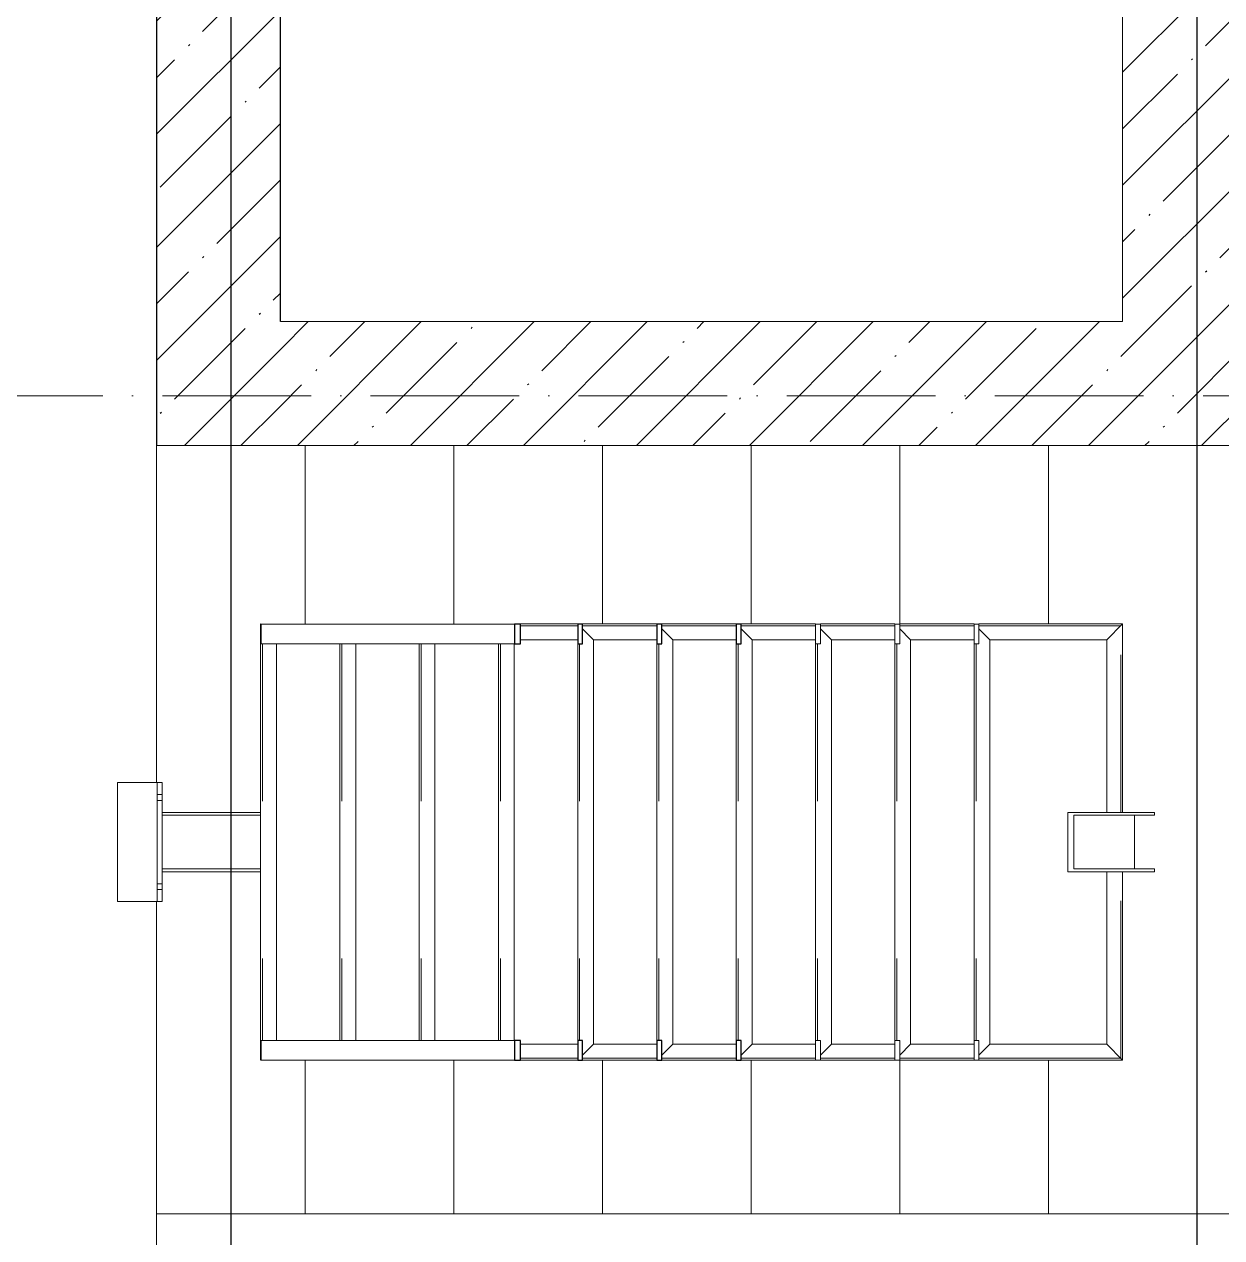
# Model space of a CAD drawing. Header units: millimetres. Extents: x -401725 to 250493, y 305116 to 802890.
# Drawn here: x 142012 to 144429, y 459149 to 461597 of the extents above; entities that cross this region are included whole.
import ezdxf

# ---------------------------------------------------------------- set-up
doc = ezdxf.new("R2010")
doc.units = ezdxf.units.MM
doc.linetypes.add('50_200_ШТРИХ_1Т_ш5_п1_п1_', pattern=[700, 500, -100, 0, -100])
doc.linetypes.add('Штрих', pattern=[635, 317.5, -317.5])
for name, color, linetype, lineweight in [('A-FLOR-____-OTLN', 7, 'Continuous', 9), ('A-GENM-____-HDLN', 7, 'Штрих', 9), ('A-GENM-____-MCUT', 7, 'Continuous', 25), ('A-GENM-____-OTLN', 7, 'Continuous', 9), ('A-WALL-____-MCUT-1', 7, 'Continuous', 9), ('A-WALL-____-PATT-1', 7, 'Continuous', 9), ('S-GRID-____-OTLN-1', 7, '50_200_ШТРИХ_1Т_ш5_п1_п1_', 9), ('S-STRS-____-OTLN-1', 7, 'Continuous', 9)]:
    doc.layers.add(name, color=color, linetype=linetype, lineweight=lineweight)
pattern_1 = [(45, (142429.06, 459015.94), (-114.0493, 114.0493), []), (45, (142543.1, 459015.94), (-114.0493, 114.0493), [201.612, -40.322, 3.353, -36.97])]

# ---------------------------------------------------------------- blocks, each defined once
blk = doc.blocks.new('ОМ_Нижняя опорная пятка - ОМ_Нижняя опорная пятка-19082064-АР1_План отверстий 3 этажа в осях 1-64_А-ГГ')
at = {"layer": 'A-GENM-____-OTLN'}
for p, q in [((-96, 10), (-96, 0)), ((-84, 10), (-84, 0)), ((84, 10), (84, 0)), ((96, 10), (96, 0))]:
    blk.add_line(p, q, dxfattribs=at)
blk = doc.blocks.new('ОМ_Труба_ГОСТ 8639-82 - ОМ_Труба_ГОСТ 8639-82-26350154-АР1_План отверстий 3 этажа в осях 1-64_А-ГГ')
at = {"layer": 'A-GENM-____-OTLN'}
for p, q in [((19689.1, 44821), (19689.1, 44941)), ((19689.1, 44941), (19864.1, 44941)), ((19864.1, 44935), (19701.2, 44935)), ((19701.2, 44935), (19701.2, 44827)), ((19824, 44935), (19824, 44827)), ((19864.1, 44941), (19864.1, 44935)), ((19864.1, 44821), (19689.1, 44821)), ((19701.2, 44827), (19864.1, 44827)), ((19864.1, 44827), (19864.1, 44821))]:
    blk.add_line(p, q, dxfattribs=at)
blk = doc.blocks.new('ОМ_Уголок_ГОСТ 8509-93 - ОМ_Уголок_ГОСТ 8509-93-26349651-АР1_План отверстий 3 этажа в осях 1-64_А-ГГ')
at = {"layer": 'A-GENM-____-HDLN'}
for p, q in [((4, -4), (380, -4)), ((500, -4), (876, -4))]:
    blk.add_line(p, q, dxfattribs=at)
at = {"layer": 'A-GENM-____-OTLN'}
for p, q in [((380, 0), (0, 0)), ((32, -32), (0, 0)), ((880, 0), (500, 0)), ((880, 0), (848, -32)), ((32, -32), (380, -32)), ((500, -32), (848, -32))]:
    blk.add_line(p, q, dxfattribs=at)
blk = doc.blocks.new('ОМ_Уголок_ГОСТ 8509-93 - ОМ_Уголок_ГОСТ 8509-93-V88-АР1_План отверстий 3 этажа в осях 1-64_А-ГГ')
at = {"layer": 'A-GENM-____-HDLN'}
blk.add_line((40, -4), (840, -4), dxfattribs=at)
at = {"layer": 'A-GENM-____-OTLN'}
for p, q in [((32, -32), (10, -10)), ((840, 0), (40, 0)), ((870, -10), (848, -32)), ((32, -32), (848, -32))]:
    blk.add_line(p, q, dxfattribs=at)
blk = doc.blocks.new('ОМ_Уголок_ГОСТ 8509-93 - ОМ_Уголок_ГОСТ 8509-93-19082047-АР1_План отверстий 3 этажа в осях 1-64_А-ГГ')
at = {"layer": 'A-GENM-____-HDLN'}
blk.add_line((10, -4), (296, -4), dxfattribs=at)
at = {"layer": 'A-GENM-____-OTLN'}
for p, q in [((300, 0), (10, 0)), ((32, -32), (10, -10)), ((300, 0), (268, -32)), ((32, -32), (268, -32))]:
    blk.add_line(p, q, dxfattribs=at)
blk = doc.blocks.new('ОМ_Уголок_ГОСТ 8509-93 - ОМ_Уголок_ГОСТ 8509-93-V89-АР1_План отверстий 3 этажа в осях 1-64_А-ГГ')
at = {"layer": 'A-GENM-____-HDLN'}
blk.add_line((4, -4), (290, -4), dxfattribs=at)
at = {"layer": 'A-GENM-____-OTLN'}
for p, q in [((290, 0), (0, 0)), ((32, -32), (0, 0)), ((290, -10), (268, -32)), ((32, -32), (268, -32))]:
    blk.add_line(p, q, dxfattribs=at)
blk = doc.blocks.new('ОМ_Уголок_ГОСТ 8509-93 - ОМ_Уголок_ГОСТ 8509-93-V90-АР1_План отверстий 3 этажа в осях 1-64_А-ГГ')
at = {"layer": 'A-GENM-____-HDLN'}
blk.add_line((10, -4), (160, -4), dxfattribs=at)
at = {"layer": 'A-GENM-____-OTLN'}
for p, q in [((160, 0), (10, 0)), ((32, -32), (10, -10)), ((32, -32), (160, -32))]:
    blk.add_line(p, q, dxfattribs=at)
blk = doc.blocks.new('ОМ_Уголок_ГОСТ 8509-93 - ОМ_Уголок_ГОСТ 8509-93-V91-АР1_План отверстий 3 этажа в осях 1-64_А-ГГ')
at = {"layer": 'A-GENM-____-HDLN'}
blk.add_line((140, -4), (290, -4), dxfattribs=at)
at = {"layer": 'A-GENM-____-OTLN'}
for p, q in [((290, 0), (140, 0)), ((290, -10), (268, -32)), ((140, -32), (268, -32))]:
    blk.add_line(p, q, dxfattribs=at)
blk = doc.blocks.new('ОМ_Уголок_ГОСТ 8509-93 - ОМ_Уголок_ГОСТ 8509-93-V160-АР1_План отверстий 3 этажа в осях 1-64_А-ГГ')
at = {"layer": 'A-GENM-____-HDLN'}
blk.add_line((40, -4), (840, -4), dxfattribs=at)
at = {"layer": 'A-GENM-____-OTLN'}
for p, q in [((32, -32), (10.1, -10.1)), ((840, 0), (40, 0)), ((869.9, -10.1), (848, -32)), ((32, -32), (848, -32))]:
    blk.add_line(p, q, dxfattribs=at)
blk = doc.blocks.new('ОМ_Уголок_ГОСТ 8509-93 - ОМ_Уголок_ГОСТ 8509-93-V161-АР1_План отверстий 3 этажа в осях 1-64_А-ГГ')
at = {"layer": 'A-GENM-____-HDLN'}
blk.add_line((10.1, -4), (160, -4), dxfattribs=at)
at = {"layer": 'A-GENM-____-OTLN'}
for p, q in [((160, 0), (10.1, 0)), ((32, -32), (10.1, -10.1)), ((32, -32), (160, -32))]:
    blk.add_line(p, q, dxfattribs=at)
blk = doc.blocks.new('ОМ_Уголок_ГОСТ 8509-93 - ОМ_Уголок_ГОСТ 8509-93-V162-АР1_План отверстий 3 этажа в осях 1-64_А-ГГ')
at = {"layer": 'A-GENM-____-HDLN'}
blk.add_line((140, -4), (289.9, -4), dxfattribs=at)
at = {"layer": 'A-GENM-____-OTLN'}
for p, q in [((289.9, 0), (140, 0)), ((289.9, -10.1), (268, -32)), ((140, -32), (268, -32))]:
    blk.add_line(p, q, dxfattribs=at)
blk = doc.blocks.new('ОМ_Уголок_ГОСТ 8509-93 - ОМ_Уголок_ГОСТ 8509-93-V92-АР1_План отверстий 3 этажа в осях 1-64_А-ГГ')
at = {"layer": 'A-GENM-____-HDLN'}
blk.add_line((40, -4), (840, -4), dxfattribs=at)
at = {"layer": 'A-GENM-____-OTLN'}
for p, q in [((840, 0), (40, 0)), ((40, -32), (840, -32))]:
    blk.add_line(p, q, dxfattribs=at)
blk = doc.blocks.new('ОМ_Уголок_ГОСТ 8509-93 - ОМ_Уголок_ГОСТ 8509-93-V93-АР1_План отверстий 3 этажа в осях 1-64_А-ГГ')
at = {"layer": 'A-GENM-____-HDLN'}
blk.add_line((44.3, -4), (160, -4), dxfattribs=at)
at = {"layer": 'A-GENM-____-OTLN'}
for p, q in [((160, 0), (44.3, 0)), ((44.3, -32), (160, -32))]:
    blk.add_line(p, q, dxfattribs=at)
blk = doc.blocks.new('ОМ_Уголок_ГОСТ 8509-93 - ОМ_Уголок_ГОСТ 8509-93-V94-АР1_План отверстий 3 этажа в осях 1-64_А-ГГ')
at = {"layer": 'A-GENM-____-HDLN'}
blk.add_line((140, -4), (255.7, -4), dxfattribs=at)
at = {"layer": 'A-GENM-____-OTLN'}
for p, q in [((255.7, 0), (140, 0)), ((140, -32), (255.7, -32))]:
    blk.add_line(p, q, dxfattribs=at)
blk = doc.blocks.new('ОМ_Уголок_ГОСТ 8509-93 - ОМ_Уголок_ГОСТ 8509-93-V163-АР1_План отверстий 3 этажа в осях 1-64_А-ГГ')
at = {"layer": 'A-GENM-____-HDLN'}
blk.add_line((40, -4), (840, -4), dxfattribs=at)
at = {"layer": 'A-GENM-____-OTLN'}
for p, q in [((880, 0), (0, 0)), ((1.3, -1.3), (0, 0)), ((880, 0), (878.7, -1.3)), ((40, -32), (840, -32))]:
    blk.add_line(p, q, dxfattribs=at)
blk = doc.blocks.new('ОМ_Труба_ГОСТ 8639-82 - ОМ_Труба_ГОСТ 8639-82-26527904-АР1_План отверстий 3 этажа в осях 1-64_А-ГГ')
at = {"layer": 'A-GENM-____-HDLN'}
for p, q in [((18060, 44935), (17861.5, 44935)), ((18060, 44827), (17861.5, 44827))]:
    blk.add_line(p, q, dxfattribs=at)
at = {"layer": 'A-GENM-____-OTLN'}
for p, q in [((18060, 44941), (17861.5, 44941)), ((18060, 44821), (17861.5, 44821))]:
    blk.add_line(p, q, dxfattribs=at)
blk = doc.blocks.new('ОМ_Уголок_ГОСТ 8510-86 - ОМ_Уголок_ГОСТ 8510-86-19082066-АР1_План отверстий 3 этажа в осях 1-64_А-ГГ')
at = {"layer": 'A-GENM-____-OTLN'}
for p, q in [((0, 0), (0, -90)), ((240, 0), (0, 0)), ((0, -10), (240, -10)), ((240, -90), (240, 0)), ((0, -90), (240, -90))]:
    blk.add_line(p, q, dxfattribs=at)
blk = doc.blocks.new('ОМ_Полоса_Трапеция прямоугольная_Прокат_ГОСТ 103-2006 - ОМ_Полоса_Трапеция прямоугольная_Прокат_ГОСТ 103-2006-19082130-АР1_План отверстий 3 этажа в осях 1-64_А-ГГ')
at = {"layer": 'A-GENM-____-OTLN'}
for p, q in [((19500, 45321), (19510, 45321)), ((19500, 45281), (19500, 45321)), ((19510, 45321), (19510, 45281)), ((19510, 45281), (19500, 45281))]:
    blk.add_line(p, q, dxfattribs=at)
blk = doc.blocks.new('ОМ_Полоса_Трапеция прямоугольная_Прокат_ГОСТ 103-2006 - ОМ_Полоса_Трапеция прямоугольная_Прокат_ГОСТ 103-2006-V96-АР1_План отверстий 3 этажа в осях 1-64_А-ГГ')
at = {"layer": 'A-GENM-____-MCUT'}
for p, q in [((19030, 45321), (19020, 45321)), ((19020, 45321), (19020, 45281)), ((19030, 45281), (19030, 45321)), ((19020, 45281), (19030, 45281))]:
    blk.add_line(p, q, dxfattribs=at)
blk = doc.blocks.new('ОМ_Полоса_Трапеция прямоугольная_Прокат_ГОСТ 103-2006 - ОМ_Полоса_Трапеция прямоугольная_Прокат_ГОСТ 103-2006-V97-АР1_План отверстий 3 этажа в осях 1-64_А-ГГ')
at = {"layer": 'A-GENM-____-MCUT'}
for p, q in [((18870, 45321), (18860, 45321)), ((18860, 45321), (18860, 45281)), ((18870, 45281), (18870, 45321)), ((18860, 45281), (18870, 45281))]:
    blk.add_line(p, q, dxfattribs=at)
blk = doc.blocks.new('ОМ_Полоса_Трапеция прямоугольная_Прокат_ГОСТ 103-2006 - ОМ_Полоса_Трапеция прямоугольная_Прокат_ГОСТ 103-2006-V98-АР1_План отверстий 3 этажа в осях 1-64_А-ГГ')
at = {"layer": 'A-GENM-____-MCUT'}
for p, q in [((18710, 45321), (18700, 45321)), ((18700, 45321), (18700, 45281)), ((18710, 45281), (18710, 45321)), ((18700, 45281), (18710, 45281))]:
    blk.add_line(p, q, dxfattribs=at)
blk = doc.blocks.new('ОМ_Полоса_Прокат_ГОСТ 103-2006 - ОМ_Полоса_Прокат_ГОСТ 103-2006-20723456-АР1_План отверстий 3 этажа в осях 1-64_А-ГГ')
at = {"layer": 'A-GENM-____-MCUT'}
for p, q in [((18584.3, 45321), (18572.8, 45321)), ((18572.8, 45321), (18572.8, 45281)), ((18584.3, 45281), (18584.3, 45321)), ((18572.8, 45281), (18584.3, 45281))]:
    blk.add_line(p, q, dxfattribs=at)
at = {"layer": 'A-GENM-____-OTLN'}
for p, q in [((18061.3, 45281), (18061.3, 45321)), ((18061.3, 45321), (18572.8, 45321)), ((18572.8, 45281), (18061.3, 45281))]:
    blk.add_line(p, q, dxfattribs=at)
blk = doc.blocks.new('ОМ_Полоса_Трапеция прямоугольная_Прокат_ГОСТ 103-2006 - ОМ_Полоса_Трапеция прямоугольная_Прокат_ГОСТ 103-2006-19082170-АР1_План отверстий 3 этажа в осях 1-64_А-ГГ')
at = {"layer": 'A-GENM-____-OTLN'}
for p, q in [((19500, 44481), (19510, 44481)), ((19500, 44441), (19500, 44481)), ((19510, 44481), (19510, 44441)), ((19510, 44441), (19500, 44441))]:
    blk.add_line(p, q, dxfattribs=at)
blk = doc.blocks.new('ОМ_Полоса_Трапеция прямоугольная_Прокат_ГОСТ 103-2006 - ОМ_Полоса_Трапеция прямоугольная_Прокат_ГОСТ 103-2006-V99-АР1_План отверстий 3 этажа в осях 1-64_А-ГГ')
at = {"layer": 'A-GENM-____-MCUT'}
for p, q in [((19030, 44481), (19020, 44481)), ((19020, 44481), (19020, 44441)), ((19030, 44441), (19030, 44481)), ((19020, 44441), (19030, 44441))]:
    blk.add_line(p, q, dxfattribs=at)
blk = doc.blocks.new('ОМ_Полоса_Трапеция прямоугольная_Прокат_ГОСТ 103-2006 - ОМ_Полоса_Трапеция прямоугольная_Прокат_ГОСТ 103-2006-V100-АР1_План отверстий 3 этажа в осях 1-64_А-ГГ')
at = {"layer": 'A-GENM-____-MCUT'}
for p, q in [((18870, 44481), (18860, 44481)), ((18860, 44481), (18860, 44441)), ((18870, 44441), (18870, 44481)), ((18860, 44441), (18870, 44441))]:
    blk.add_line(p, q, dxfattribs=at)
blk = doc.blocks.new('ОМ_Полоса_Трапеция прямоугольная_Прокат_ГОСТ 103-2006 - ОМ_Полоса_Трапеция прямоугольная_Прокат_ГОСТ 103-2006-V101-АР1_План отверстий 3 этажа в осях 1-64_А-ГГ')
at = {"layer": 'A-GENM-____-MCUT'}
for p, q in [((18710, 44481), (18700, 44481)), ((18700, 44481), (18700, 44441)), ((18710, 44441), (18710, 44481)), ((18700, 44441), (18710, 44441))]:
    blk.add_line(p, q, dxfattribs=at)
blk = doc.blocks.new('ОМ_Полоса_Прокат_ГОСТ 103-2006 - ОМ_Полоса_Прокат_ГОСТ 103-2006-20723498-АР1_План отверстий 3 этажа в осях 1-64_А-ГГ')
at = {"layer": 'A-GENM-____-MCUT'}
for p, q in [((18584.3, 44481), (18572.8, 44481)), ((18572.8, 44481), (18572.8, 44441)), ((18584.3, 44441), (18584.3, 44481)), ((18572.8, 44441), (18584.3, 44441))]:
    blk.add_line(p, q, dxfattribs=at)
at = {"layer": 'A-GENM-____-OTLN'}
for p, q in [((18061.3, 44441), (18061.3, 44481)), ((18061.3, 44481), (18572.8, 44481)), ((18572.8, 44441), (18061.3, 44441))]:
    blk.add_line(p, q, dxfattribs=at)

msp = doc.modelspace()

# ---------------------------------------------------------------- hatches: boundary and pattern name
h = msp.add_hatch()
h.set_pattern_fill('FP_38', color=256, style=0, pattern_type=2)
h.set_pattern_definition(pattern_1)
h.paths.add_polyline_path([(142415.3798, 460746.983), (142529.0567, 460746.983), (142529.0567, 464846.983), (142279.0567, 464846.983), (142279.0567, 460746.983)], flags=0)
h = msp.add_hatch()
h.set_pattern_fill('FP_38', color=256, style=0, pattern_type=2)
h.set_pattern_definition(pattern_1)
h.paths.add_polyline_path([(144229.0567, 460996.983), (144479.0567, 460996.983), (144479.0567, 462046.983), (144229.0567, 462046.983), (144229.0567, 461470.055)], flags=0)
h.paths.add_polyline_path([(144479.0567, 463396.983), (144479.0567, 463696.983), (144229.0567, 463696.983), (144229.0567, 463396.983)], flags=0)
at = {"layer": 'A-WALL-____-PATT-1'}
h = msp.add_hatch(dxfattribs=at)
h.set_pattern_fill('FP_38', color=256, style=0, pattern_type=2)
h.set_pattern_definition(pattern_1)
h.paths.add_polyline_path([(147729.0567, 460746.983), (147979.0567, 460746.983), (147979.0567, 460996.983), (142529.0567, 460996.983), (142529.0567, 460746.983), (145950.3084, 460746.983)], flags=0)

# ---------------------------------------------------------------- linework, layer by layer
at = {"color": 251, "ltscale": 0.6, "true_color": 0x636466}
for p, q in [((142429.0567, 465550.9569), (142429.0567, 454533.3346)), ((144379.0567, 465550.9569), (144379.0567, 454533.3346))]:
    msp.add_line(p, q, dxfattribs=at)
for p, q in [((142279.0567, 464846.983), (142279.0567, 460746.983)), ((142529.0567, 460996.983), (142529.0567, 463696.983))]:
    msp.add_line(p, q)
at = {"layer": 'A-FLOR-____-OTLN'}
for p, q in [((142279.0567, 460066.983), (142279.0567, 460746.983)), ((142279.0567, 457346.983), (142279.0567, 459826.983))]:
    msp.add_line(p, q, dxfattribs=at)
at = {"layer": 'A-WALL-____-MCUT-1'}
for p, q in [((144229.0567, 462046.983), (144229.0567, 460996.983)), ((144229.0567, 460996.983), (142529.0567, 460996.983)), ((142279.0567, 460746.983), (147729.0567, 460746.983))]:
    msp.add_line(p, q, dxfattribs=at)
at = {"layer": 'S-GRID-____-OTLN-1', "color": 251, "ltscale": 0.6, "true_color": 0x636466}
msp.add_line((246355.527, 460846.983), (137760.2865, 460846.983), dxfattribs=at)
at = {"layer": 'S-STRS-____-OTLN-1'}
for p, q in [((142579.0567, 460746.983), (142579.0567, 460386.983)), ((142579.0567, 460746.983), (142579.0567, 460386.983)), ((142879.0567, 460746.983), (142879.0567, 460386.983)), ((142879.0567, 460746.983), (142879.0567, 460386.983)), ((143179.0567, 460746.983), (143179.0567, 460386.983)), ((143179.0567, 460746.983), (143179.0567, 460386.983)), ((143479.0567, 460746.983), (143479.0567, 460386.983)), ((143479.0567, 460746.983), (143479.0567, 460386.983)), ((143779.0567, 460746.983), (143779.0567, 460386.983)), ((143779.0567, 460746.983), (143779.0567, 460386.983)), ((144079.0567, 460746.983), (144079.0567, 460386.983)), ((144079.0567, 460746.983), (144079.0567, 460386.983)), ((144379.0567, 460746.983), (144379.0567, 459196.983)), ((144379.0567, 460746.983), (144379.0567, 459196.983)), ((142579.0567, 459506.983), (142579.0567, 459196.983)), ((142579.0567, 459506.983), (142579.0567, 459196.983)), ((142879.0567, 459506.983), (142879.0567, 459196.983)), ((142879.0567, 459506.983), (142879.0567, 459196.983)), ((143179.0567, 459506.983), (143179.0567, 459196.983)), ((143179.0567, 459506.983), (143179.0567, 459196.983)), ((143479.0567, 459506.983), (143479.0567, 459196.983)), ((143479.0567, 459506.983), (143479.0567, 459196.983)), ((143779.0567, 459506.983), (143779.0567, 459196.983)), ((143779.0567, 459506.983), (143779.0567, 459196.983)), ((144079.0567, 459506.983), (144079.0567, 459196.983)), ((144079.0567, 459506.983), (144079.0567, 459196.983)), ((142279.0567, 459196.983), (142579.0567, 459196.983)), ((142579.0567, 459196.983), (142879.0567, 459196.983)), ((142879.0567, 459196.983), (143179.0567, 459196.983)), ((143179.0567, 459196.983), (143479.0567, 459196.983)), ((143479.0567, 459196.983), (143779.0567, 459196.983)), ((143779.0567, 459196.983), (144079.0567, 459196.983)), ((144079.0567, 459196.983), (144379.0567, 459196.983)), ((144379.0567, 459196.983), (144679.0567, 459196.983))]:
    msp.add_line(p, q, dxfattribs=at)

# ---------------------------------------------------------------- block references
at = {"layer": 'A-GENM-____-OTLN', "extrusion": (0, 0, -1)}
for name, p, rotation in [('ОМ_Уголок_ГОСТ 8509-93 - ОМ_Уголок_ГОСТ 8509-93-V163-АР1_План отверстий 3 этажа в осях 1-64_А-ГГ', (-142489.0567, 460386.983), 269.9999999999989), ('ОМ_Уголок_ГОСТ 8509-93 - ОМ_Уголок_ГОСТ 8509-93-V88-АР1_План отверстий 3 этажа в осях 1-64_А-ГГ', (-143129.0567, 460386.983), 269.9999999999989), ('ОМ_Уголок_ГОСТ 8509-93 - ОМ_Уголок_ГОСТ 8509-93-V160-АР1_План отверстий 3 этажа в осях 1-64_А-ГГ', (-143289.0567, 460386.983), 269.9999999999989), ('ОМ_Уголок_ГОСТ 8509-93 - ОМ_Уголок_ГОСТ 8509-93-V88-АР1_План отверстий 3 этажа в осях 1-64_А-ГГ', (-143449.0567, 460386.983), 269.9999999999989), ('ОМ_Уголок_ГОСТ 8509-93 - ОМ_Уголок_ГОСТ 8509-93-V88-АР1_План отверстий 3 этажа в осях 1-64_А-ГГ', (-143609.0567, 460386.983), 269.9999999999989), ('ОМ_Уголок_ГОСТ 8509-93 - ОМ_Уголок_ГОСТ 8509-93-V88-АР1_План отверстий 3 этажа в осях 1-64_А-ГГ', (-143769.0567, 460386.983), 269.9999999999989), ('ОМ_Уголок_ГОСТ 8509-93 - ОМ_Уголок_ГОСТ 8509-93-V88-АР1_План отверстий 3 этажа в осях 1-64_А-ГГ', (-143929.0567, 460386.983), 269.9999999999989), ('ОМ_Уголок_ГОСТ 8509-93 - ОМ_Уголок_ГОСТ 8509-93-26349651-АР1_План отверстий 3 этажа в осях 1-64_А-ГГ', (-144229.0567, 459506.983), 89.99999999999908), ('ОМ_Уголок_ГОСТ 8509-93 - ОМ_Уголок_ГОСТ 8509-93-V92-АР1_План отверстий 3 этажа в осях 1-64_А-ГГ', (-142649.0567, 460386.983), 269.9999999999989), ('ОМ_Уголок_ГОСТ 8509-93 - ОМ_Уголок_ГОСТ 8509-93-V92-АР1_План отверстий 3 этажа в осях 1-64_А-ГГ', (-142809.0567, 460386.983), 269.9999999999989), ('ОМ_Уголок_ГОСТ 8509-93 - ОМ_Уголок_ГОСТ 8509-93-V92-АР1_План отверстий 3 этажа в осях 1-64_А-ГГ', (-142969.0567, 460386.983), 269.9999999999989), ('ОМ_Уголок_ГОСТ 8510-86 - ОМ_Уголок_ГОСТ 8510-86-19082066-АР1_План отверстий 3 этажа в осях 1-64_А-ГГ', (-142290.546, 459826.983), 89.99999999999918), ('ОМ_Уголок_ГОСТ 8509-93 - ОМ_Уголок_ГОСТ 8509-93-V93-АР1_План отверстий 3 этажа в осях 1-64_А-ГГ', (-142969.0567, 459506.983), 180), ('ОМ_Уголок_ГОСТ 8509-93 - ОМ_Уголок_ГОСТ 8509-93-V90-АР1_План отверстий 3 этажа в осях 1-64_А-ГГ', (-143129.0567, 459506.983), 180), ('ОМ_Уголок_ГОСТ 8509-93 - ОМ_Уголок_ГОСТ 8509-93-V161-АР1_План отверстий 3 этажа в осях 1-64_А-ГГ', (-143289.0567, 459506.983), 180), ('ОМ_Уголок_ГОСТ 8509-93 - ОМ_Уголок_ГОСТ 8509-93-V90-АР1_План отверстий 3 этажа в осях 1-64_А-ГГ', (-143449.0567, 459506.983), 180), ('ОМ_Уголок_ГОСТ 8509-93 - ОМ_Уголок_ГОСТ 8509-93-V90-АР1_План отверстий 3 этажа в осях 1-64_А-ГГ', (-143609.0567, 459506.983), 180), ('ОМ_Уголок_ГОСТ 8509-93 - ОМ_Уголок_ГОСТ 8509-93-V90-АР1_План отверстий 3 этажа в осях 1-64_А-ГГ', (-143769.0567, 459506.983), 180), ('ОМ_Уголок_ГОСТ 8509-93 - ОМ_Уголок_ГОСТ 8509-93-19082047-АР1_План отверстий 3 этажа в осях 1-64_А-ГГ', (-143929.0567, 459506.983), 180)]:
    msp.add_blockref(name, p, dxfattribs=dict(at, rotation=rotation))
at = {"layer": 'A-GENM-____-OTLN'}
for name, p in [('ОМ_Полоса_Прокат_ГОСТ 103-2006 - ОМ_Полоса_Прокат_ГОСТ 103-2006-20723456-АР1_План отверстий 3 этажа в осях 1-64_А-ГГ', (124429.0567, 415065.941)), ('ОМ_Полоса_Трапеция прямоугольная_Прокат_ГОСТ 103-2006 - ОМ_Полоса_Трапеция прямоугольная_Прокат_ГОСТ 103-2006-V98-АР1_План отверстий 3 этажа в осях 1-64_А-ГГ', (124429.0567, 415065.941)), ('ОМ_Полоса_Трапеция прямоугольная_Прокат_ГОСТ 103-2006 - ОМ_Полоса_Трапеция прямоугольная_Прокат_ГОСТ 103-2006-V97-АР1_План отверстий 3 этажа в осях 1-64_А-ГГ', (124429.0567, 415065.941)), ('ОМ_Полоса_Трапеция прямоугольная_Прокат_ГОСТ 103-2006 - ОМ_Полоса_Трапеция прямоугольная_Прокат_ГОСТ 103-2006-V96-АР1_План отверстий 3 этажа в осях 1-64_А-ГГ', (124429.0567, 415065.941)), ('ОМ_Полоса_Трапеция прямоугольная_Прокат_ГОСТ 103-2006 - ОМ_Полоса_Трапеция прямоугольная_Прокат_ГОСТ 103-2006-19082130-АР1_План отверстий 3 этажа в осях 1-64_А-ГГ', (124109.0567, 415065.941)), ('ОМ_Полоса_Трапеция прямоугольная_Прокат_ГОСТ 103-2006 - ОМ_Полоса_Трапеция прямоугольная_Прокат_ГОСТ 103-2006-19082130-АР1_План отверстий 3 этажа в осях 1-64_А-ГГ', (124269.0567, 415065.941)), ('ОМ_Полоса_Трапеция прямоугольная_Прокат_ГОСТ 103-2006 - ОМ_Полоса_Трапеция прямоугольная_Прокат_ГОСТ 103-2006-19082130-АР1_План отверстий 3 этажа в осях 1-64_А-ГГ', (124429.0567, 415065.941)), ('ОМ_Труба_ГОСТ 8639-82 - ОМ_Труба_ГОСТ 8639-82-26527904-АР1_План отверстий 3 этажа в осях 1-64_А-ГГ', (124429.0567, 415065.941)), ('ОМ_Труба_ГОСТ 8639-82 - ОМ_Труба_ГОСТ 8639-82-26350154-АР1_План отверстий 3 этажа в осях 1-64_А-ГГ', (124429.0567, 415065.941)), ('ОМ_Полоса_Прокат_ГОСТ 103-2006 - ОМ_Полоса_Прокат_ГОСТ 103-2006-20723498-АР1_План отверстий 3 этажа в осях 1-64_А-ГГ', (124429.0567, 415065.941)), ('ОМ_Полоса_Трапеция прямоугольная_Прокат_ГОСТ 103-2006 - ОМ_Полоса_Трапеция прямоугольная_Прокат_ГОСТ 103-2006-V101-АР1_План отверстий 3 этажа в осях 1-64_А-ГГ', (124429.0567, 415065.941)), ('ОМ_Полоса_Трапеция прямоугольная_Прокат_ГОСТ 103-2006 - ОМ_Полоса_Трапеция прямоугольная_Прокат_ГОСТ 103-2006-V100-АР1_План отверстий 3 этажа в осях 1-64_А-ГГ', (124429.0567, 415065.941)), ('ОМ_Полоса_Трапеция прямоугольная_Прокат_ГОСТ 103-2006 - ОМ_Полоса_Трапеция прямоугольная_Прокат_ГОСТ 103-2006-V99-АР1_План отверстий 3 этажа в осях 1-64_А-ГГ', (124429.0567, 415065.941)), ('ОМ_Полоса_Трапеция прямоугольная_Прокат_ГОСТ 103-2006 - ОМ_Полоса_Трапеция прямоугольная_Прокат_ГОСТ 103-2006-19082170-АР1_План отверстий 3 этажа в осях 1-64_А-ГГ', (124109.0567, 415065.941)), ('ОМ_Полоса_Трапеция прямоугольная_Прокат_ГОСТ 103-2006 - ОМ_Полоса_Трапеция прямоугольная_Прокат_ГОСТ 103-2006-19082170-АР1_План отверстий 3 этажа в осях 1-64_А-ГГ', (124269.0567, 415065.941)), ('ОМ_Полоса_Трапеция прямоугольная_Прокат_ГОСТ 103-2006 - ОМ_Полоса_Трапеция прямоугольная_Прокат_ГОСТ 103-2006-19082170-АР1_План отверстий 3 этажа в осях 1-64_А-ГГ', (124429.0567, 415065.941))]:
    msp.add_blockref(name, p, dxfattribs=at)
at = {"layer": 'A-GENM-____-OTLN', "extrusion": (0, 0, -1)}
for name, p in [('ОМ_Уголок_ГОСТ 8509-93 - ОМ_Уголок_ГОСТ 8509-93-V94-АР1_План отверстий 3 этажа в осях 1-64_А-ГГ', (-143269.0567, 460386.983)), ('ОМ_Уголок_ГОСТ 8509-93 - ОМ_Уголок_ГОСТ 8509-93-V91-АР1_План отверстий 3 этажа в осях 1-64_А-ГГ', (-143429.0567, 460386.983)), ('ОМ_Уголок_ГОСТ 8509-93 - ОМ_Уголок_ГОСТ 8509-93-V162-АР1_План отверстий 3 этажа в осях 1-64_А-ГГ', (-143589.0567, 460386.983)), ('ОМ_Уголок_ГОСТ 8509-93 - ОМ_Уголок_ГОСТ 8509-93-V91-АР1_План отверстий 3 этажа в осях 1-64_А-ГГ', (-143749.0567, 460386.983)), ('ОМ_Уголок_ГОСТ 8509-93 - ОМ_Уголок_ГОСТ 8509-93-V91-АР1_План отверстий 3 этажа в осях 1-64_А-ГГ', (-143909.0567, 460386.983)), ('ОМ_Уголок_ГОСТ 8509-93 - ОМ_Уголок_ГОСТ 8509-93-V91-АР1_План отверстий 3 этажа в осях 1-64_А-ГГ', (-144069.0567, 460386.983)), ('ОМ_Уголок_ГОСТ 8509-93 - ОМ_Уголок_ГОСТ 8509-93-V89-АР1_План отверстий 3 этажа в осях 1-64_А-ГГ', (-144229.0567, 460386.983))]:
    msp.add_blockref(name, p, dxfattribs=at)
at = {"layer": 'A-GENM-____-OTLN', "rotation": 90.00000000000084}
msp.add_blockref('ОМ_Нижняя опорная пятка - ОМ_Нижняя опорная пятка-19082064-АР1_План отверстий 3 этажа в осях 1-64_А-ГГ', (142290.546, 459946.983), dxfattribs=at)

doc.saveas('drawing.dxf')
